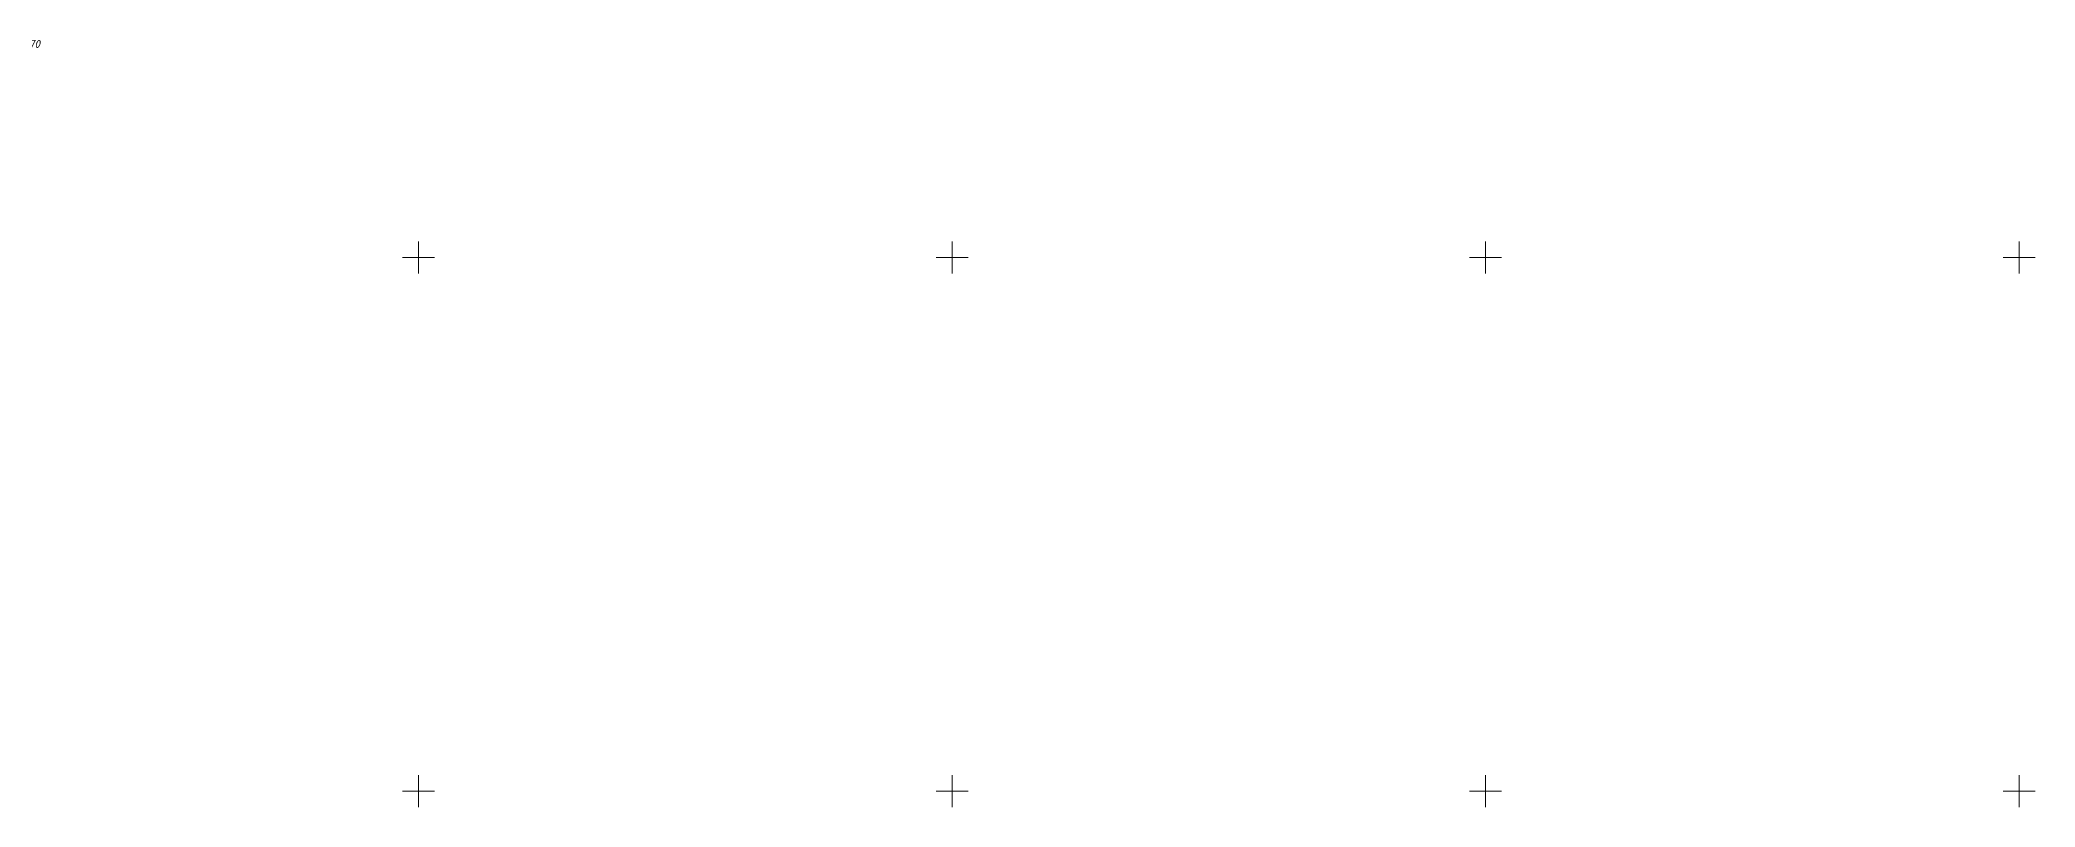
# Model space of a CAD drawing. Header units: metres. Extents: x 629572 to 645168, y 4785785 to 4790166.
# Drawn here: x 633729 to 634103, y 4787797 to 4787940.8 of the extents above; entities that cross this region are included whole.
import ezdxf

# ---------------------------------------------------------------- set-up
doc = ezdxf.new("R2010")
doc.units = ezdxf.units.M
doc.layers.get('0').update_dxf_attribs({"linetype": 'CONTINUOUS'})
doc.layers.add('Нурсултан', color=7, linetype='CONTINUOUS')
doc.layers.add('Сетка координатная', color=7, linetype='CONTINUOUS')
doc.styles.add('ISOCPEUR', font='isocpeui.ttf')

# ---------------------------------------------------------------- blocks, each defined once
blk = doc.blocks.new('Крест')
at = {"color": 0, "linetype": 'Continuous', "lineweight": 0, "flags": 128}
for points in [[(-1, 0), (1, 0)], [(0, -1), (0, 1)]]:
    blk.add_lwpolyline(points, dxfattribs=at)

msp = doc.modelspace()

# ---------------------------------------------------------------- block references
at = {"layer": 'Сетка координатная', "color": 136, "linetype": 'Continuous', "true_color": 0x008080, "xscale": 3, "yscale": 3}
for p in [(633800, 4787900), (633900, 4787900), (634000, 4787900), (634100, 4787900), (633800, 4787800), (633900, 4787800), (634000, 4787800), (634100, 4787800)]:
    msp.add_blockref('Крест', p, dxfattribs=at)

# ---------------------------------------------------------------- texts
at = {"layer": 'Нурсултан', "color": 251, "insert": (633722.163, 4787940.792, 10.093), "char_height": 1.5, "attachment_point": 1, "style": 'ISOCPEUR'}
msp.add_mtext('796,770', dxfattribs=at)

doc.saveas('drawing.dxf')
